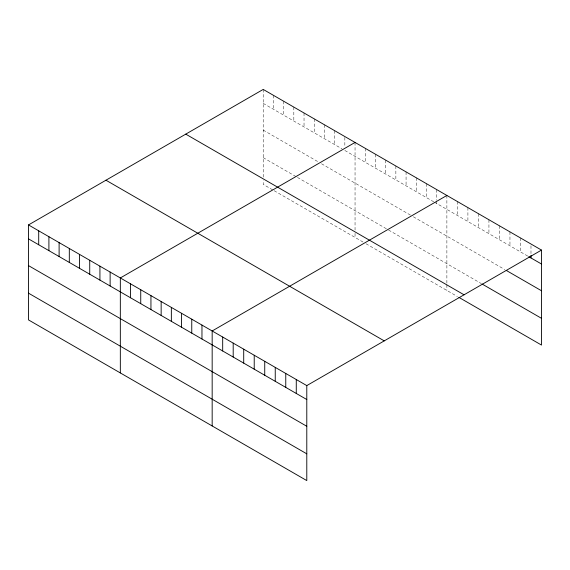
<?xml version="1.0" encoding="UTF-8"?>
<svg xmlns="http://www.w3.org/2000/svg" width="570" height="570" viewBox="0 0 570 570"><rect width="100%" height="100%" fill="white"/><g stroke="black" fill="none" stroke-linecap="round" stroke-linejoin="round"><path stroke-width="0.43" stroke-dasharray="2.85 2.14" d="M263.212 103.355L341.929 148.799M344.843 150.48L433.763 201.816M434.49 202.236L527.984 256.215M263.212 130.102L318.609 162.079M321.523 163.761L410.443 215.097M413.357 216.785L504.707 269.524M263.212 157.655L296.742 177.013M297.469 177.434L387.849 229.61M388.576 230.031L481.422 283.639M272.688 189.874L263.212 184.402L263.212 180.348M274.149 190.715L364.522 242.891M365.983 243.732L457.397 296.514M530.984 245.756L530.984 254.469M520.474 237.946L520.474 251.883M509.958 231.876L509.958 245.812M499.448 225.806L499.448 239.742M488.932 219.742L488.932 233.671M478.422 213.672L478.422 227.601M467.906 207.601L467.906 221.531M457.397 201.531L457.397 215.46M446.88 195.46L446.88 283.96M446.88 284.772L446.88 290.443M436.677 189.568L436.677 200.02M436.677 200.889L436.677 203.504M426.474 183.675L426.474 197.612M416.271 177.79L416.271 191.719M406.068 171.898L406.068 185.827M395.865 166.005L395.865 179.935M385.662 160.113L385.662 174.049M375.459 154.221L375.459 168.157M365.249 148.328L365.249 162.265M355.046 142.443L355.046 230.13M355.046 233.372L355.046 237.419M344.843 137.42L344.843 146.996M334.64 130.658L334.64 144.588M324.437 124.766L324.437 138.702M314.234 118.874L314.234 132.81M304.031 112.981L304.031 126.918M293.828 107.096L293.828 121.025M283.625 101.203L283.625 115.133M273.415 95.311L273.415 109.24M263.212 89.419L263.212 177.106"/><path stroke-width="0.85" d="M28.5 224.929L306.788 385.598L306.788 480.581L28.5 319.913L28.5 224.929L263.212 89.419L541.5 250.088L541.5 345.071L458.9 297.376M355.046 142.443L120.334 277.953L120.334 372.93M446.88 195.46L212.168 330.971L212.168 425.954M306.788 385.598L541.5 250.088M528.732 256.65L541.5 264.017M506.203 270.387L541.5 290.764M482.177 284.074L541.5 318.324M185.756 134.135L464.044 294.804M105.956 180.213L384.244 340.881M28.5 238.866L306.788 399.527M28.5 265.613L306.788 426.274M28.5 293.165L306.788 453.834M530.984 255.339L530.984 257.954M296.272 379.527L296.272 393.464M285.762 373.457L285.762 387.393M275.246 367.386L275.246 381.323M264.737 361.316L264.737 375.252M254.22 355.253L254.22 369.182M243.711 349.182L243.711 363.111M233.194 343.112L233.194 357.041M222.685 337.041L222.685 350.97M201.965 325.078L201.965 339.015M191.762 319.186L191.762 333.122M181.559 313.301L181.559 327.23M171.356 307.408L171.356 321.338M161.153 301.516L161.153 315.445M150.943 295.623L150.943 309.56M140.74 289.731L140.74 303.668M130.537 283.839L130.537 297.775M110.131 272.061L110.131 285.99M99.928 266.169L99.928 280.098M89.725 260.276L89.725 274.213M79.522 254.384L79.522 268.32M69.312 248.499L69.312 262.428M59.109 242.606L59.109 256.536M48.906 236.714L48.906 250.643M38.703 230.821L38.703 244.758"/></g></svg>
